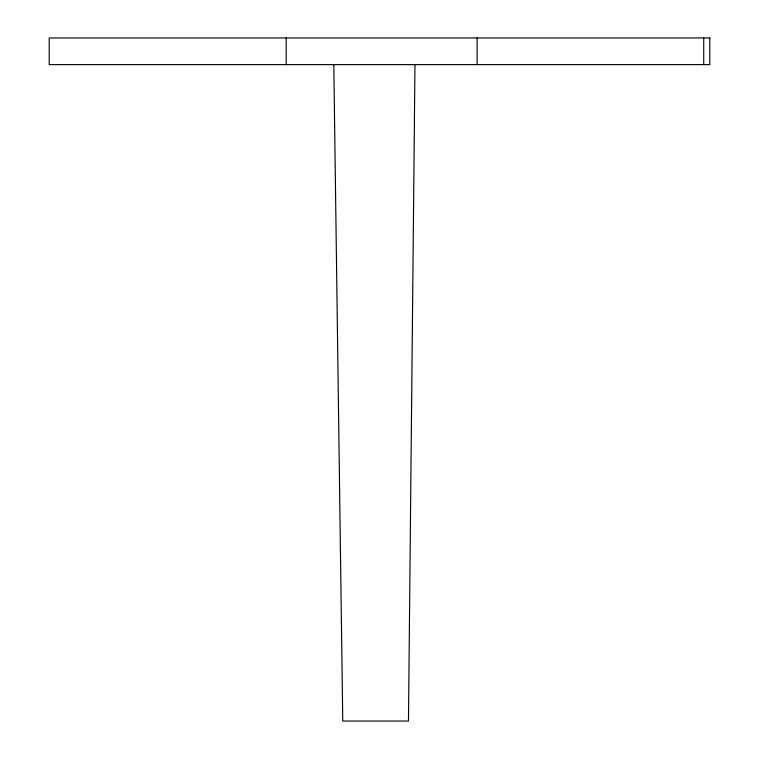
<?xml version="1.0" encoding="UTF-8"?>
<svg xmlns="http://www.w3.org/2000/svg" width="759" height="759" viewBox="0 0 759 759"><rect width="100%" height="100%" fill="white"/><g stroke="black" fill="none" stroke-linecap="round" stroke-linejoin="round"><path stroke-width="1.14" d="M414.974 64.61L408.475 721.05L342.764 721.05L333.799 64.61M703.726 37.95L703.726 64.61M477.098 37.95L477.098 64.61M286.181 37.95L286.181 64.61M709.798 37.95L49.202 37.95L49.202 64.61L709.798 64.61L709.798 37.95"/></g></svg>
